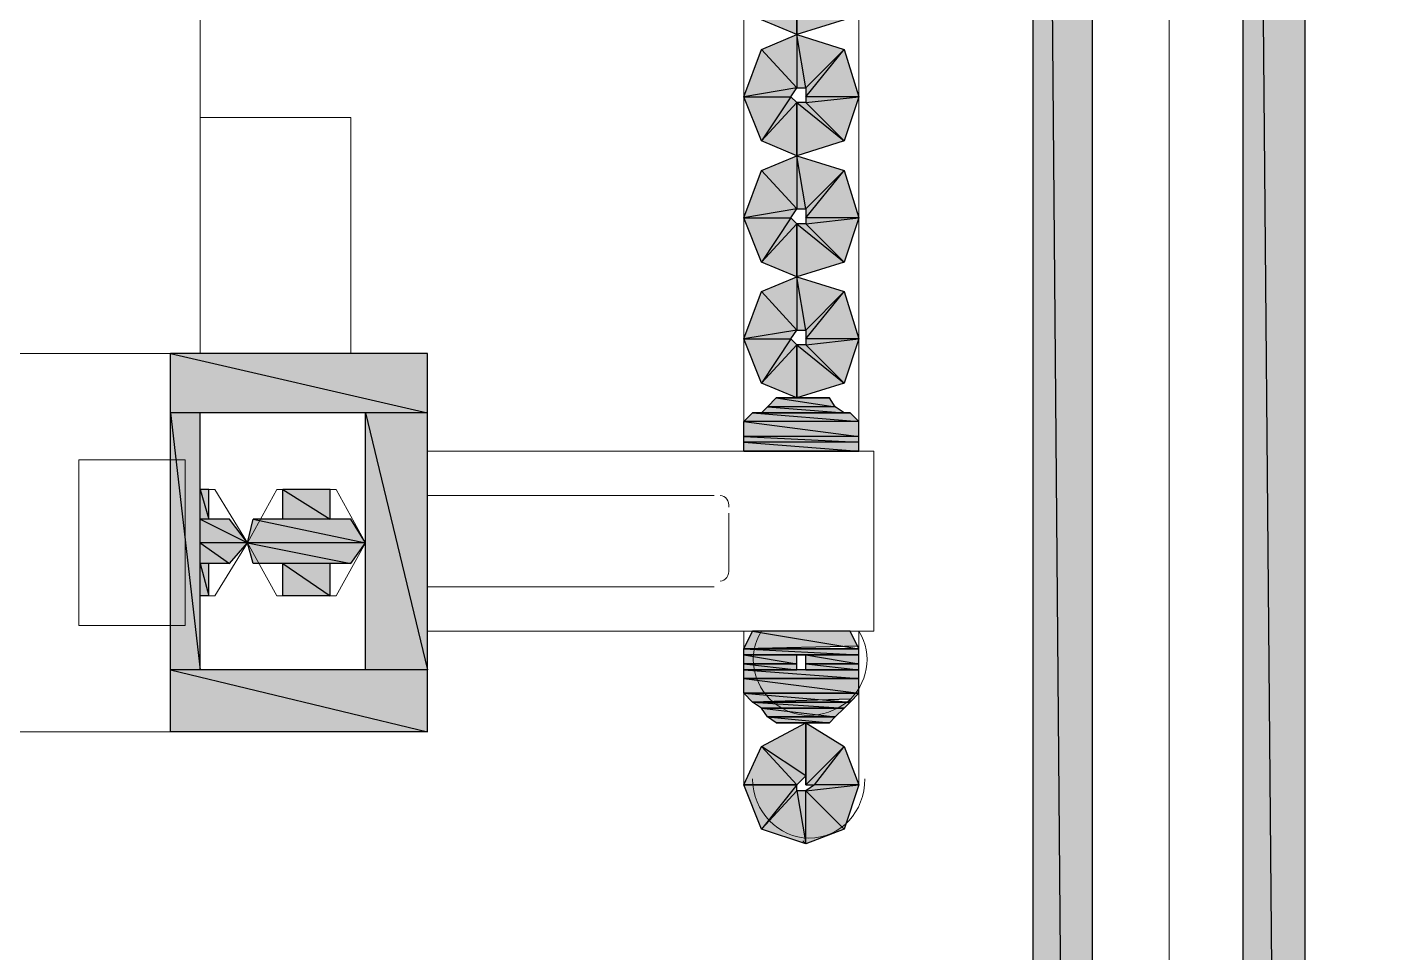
# Model space of a CAD drawing. Header units: millimetres. Extents: x 53 to 176, y -29 to 32.
# Drawn here: x 117.412 to 118.057, y -7.505 to -7.068 of the extents above; entities that cross this region are included whole.
import ezdxf

# ---------------------------------------------------------------- set-up
doc = ezdxf.new("R2010")
doc.units = ezdxf.units.MM
doc.layers.add('15 - Quadro de medição', color=6, linetype='Continuous')

msp = doc.modelspace()

# ---------------------------------------------------------------- hatches: boundary and pattern name
at = {"layer": '15 - Quadro de medição', "true_color": 0x000007}
h = msp.add_hatch(color=7, dxfattribs=at)
h.paths.add_polyline_path([(117.91592, -5.98433), (117.88798, -5.98433), (117.91592, -9.32817)])
h.paths.add_polyline_path([(117.88798, -5.98433), (117.91592, -9.32817), (117.88798, -9.32817)])
h = msp.add_hatch(color=7, dxfattribs=at)
h.paths.add_polyline_path([(118.01649, -5.98433), (117.98715, -5.98433), (118.01649, -9.32817)])
h.paths.add_polyline_path([(117.98715, -5.98433), (118.01649, -9.32817), (117.98715, -9.32817)])
h = msp.add_hatch(color=7, dxfattribs=at)
h.paths.add_polyline_path([(117.75948, -7.02072), (117.77624, -7.03888), (117.7511, -7.04307)])
h.paths.add_polyline_path([(117.77624, -7.03888), (117.7511, -7.04307), (117.77345, -7.04307)])
h.paths.add_polyline_path([(117.7511, -7.04307), (117.77345, -7.04307), (117.75948, -7.06402)])
h.paths.add_polyline_path([(117.77345, -7.04307), (117.75948, -7.06402), (117.77624, -7.04587)])
h.paths.add_polyline_path([(117.75948, -7.06402), (117.77624, -7.04587), (117.77624, -7.07101)])
h = msp.add_hatch(color=7, dxfattribs=at)
h.paths.add_polyline_path([(117.77624, -7.07101), (117.77624, -7.04587), (117.79859, -7.06402)])
h.paths.add_polyline_path([(117.77624, -7.04587), (117.79859, -7.06402), (117.78043, -7.04587)])
h.paths.add_polyline_path([(117.79859, -7.06402), (117.78043, -7.04587), (117.80557, -7.04307)])
h.paths.add_polyline_path([(117.78043, -7.04587), (117.80557, -7.04307), (117.78043, -7.04307)])
h = msp.add_hatch(color=7, dxfattribs=at)
h.paths.add_polyline_path([(117.80557, -7.10034), (117.78043, -7.10034), (117.79859, -7.07799)])
h.paths.add_polyline_path([(117.78043, -7.10034), (117.79859, -7.07799), (117.78043, -7.09615)])
h.paths.add_polyline_path([(117.79859, -7.07799), (117.78043, -7.09615), (117.77624, -7.07101)])
h.paths.add_polyline_path([(117.78043, -7.09615), (117.77624, -7.07101), (117.77624, -7.09615)])
h.paths.add_polyline_path([(117.77624, -7.07101), (117.77624, -7.09615), (117.75948, -7.07799)])
h = msp.add_hatch(color=7, dxfattribs=at)
h.paths.add_polyline_path([(117.75948, -7.07799), (117.77624, -7.09615), (117.7511, -7.10034)])
h.paths.add_polyline_path([(117.77624, -7.09615), (117.7511, -7.10034), (117.77345, -7.10034)])
h.paths.add_polyline_path([(117.7511, -7.10034), (117.77345, -7.10034), (117.75948, -7.12129)])
h.paths.add_polyline_path([(117.77345, -7.10034), (117.75948, -7.12129), (117.77624, -7.10313)])
h.paths.add_polyline_path([(117.75948, -7.12129), (117.77624, -7.10313), (117.77624, -7.12827)])
h = msp.add_hatch(color=7, dxfattribs=at)
h.paths.add_polyline_path([(117.77624, -7.12827), (117.77624, -7.10313), (117.79859, -7.12129)])
h.paths.add_polyline_path([(117.77624, -7.10313), (117.79859, -7.12129), (117.78043, -7.10313)])
h.paths.add_polyline_path([(117.79859, -7.12129), (117.78043, -7.10313), (117.80557, -7.10034)])
h.paths.add_polyline_path([(117.78043, -7.10313), (117.80557, -7.10034), (117.78043, -7.10034)])
h = msp.add_hatch(color=7, dxfattribs=at)
h.paths.add_polyline_path([(117.80557, -7.15761), (117.78043, -7.15761), (117.79859, -7.13526)])
h.paths.add_polyline_path([(117.78043, -7.15761), (117.79859, -7.13526), (117.78043, -7.15342)])
h.paths.add_polyline_path([(117.79859, -7.13526), (117.78043, -7.15342), (117.77624, -7.12827)])
h.paths.add_polyline_path([(117.78043, -7.15342), (117.77624, -7.12827), (117.77624, -7.15342)])
h.paths.add_polyline_path([(117.77624, -7.12827), (117.77624, -7.15342), (117.75948, -7.13526)])
h = msp.add_hatch(color=7, dxfattribs=at)
h.paths.add_polyline_path([(117.75948, -7.13526), (117.77624, -7.15342), (117.7511, -7.15761)])
h.paths.add_polyline_path([(117.77624, -7.15342), (117.7511, -7.15761), (117.77345, -7.15761)])
h.paths.add_polyline_path([(117.7511, -7.15761), (117.77345, -7.15761), (117.75948, -7.17856)])
h.paths.add_polyline_path([(117.77345, -7.15761), (117.75948, -7.17856), (117.77624, -7.1604)])
h.paths.add_polyline_path([(117.75948, -7.17856), (117.77624, -7.1604), (117.77624, -7.18554)])
h = msp.add_hatch(color=7, dxfattribs=at)
h.paths.add_polyline_path([(117.77624, -7.18554), (117.77624, -7.1604), (117.79859, -7.17856)])
h.paths.add_polyline_path([(117.77624, -7.1604), (117.79859, -7.17856), (117.78043, -7.1604)])
h.paths.add_polyline_path([(117.79859, -7.17856), (117.78043, -7.1604), (117.80557, -7.15761)])
h.paths.add_polyline_path([(117.78043, -7.1604), (117.80557, -7.15761), (117.78043, -7.15761)])
h = msp.add_hatch(color=7, dxfattribs=at)
h.paths.add_polyline_path([(117.80557, -7.21487), (117.78043, -7.21487), (117.79859, -7.19253)])
h.paths.add_polyline_path([(117.78043, -7.21487), (117.79859, -7.19253), (117.78043, -7.21068)])
h.paths.add_polyline_path([(117.79859, -7.19253), (117.78043, -7.21068), (117.77624, -7.18554)])
h.paths.add_polyline_path([(117.78043, -7.21068), (117.77624, -7.18554), (117.77624, -7.21068)])
h.paths.add_polyline_path([(117.77624, -7.18554), (117.77624, -7.21068), (117.75948, -7.19253)])
h = msp.add_hatch(color=7, dxfattribs=at)
h.paths.add_polyline_path([(117.75948, -7.19253), (117.77624, -7.21068), (117.7511, -7.21487)])
h.paths.add_polyline_path([(117.77624, -7.21068), (117.7511, -7.21487), (117.77345, -7.21487)])
h.paths.add_polyline_path([(117.7511, -7.21487), (117.77345, -7.21487), (117.75948, -7.23582)])
h.paths.add_polyline_path([(117.77345, -7.21487), (117.75948, -7.23582), (117.77624, -7.21767)])
h.paths.add_polyline_path([(117.75948, -7.23582), (117.77624, -7.21767), (117.77624, -7.24281)])
h = msp.add_hatch(color=7, dxfattribs=at)
h.paths.add_polyline_path([(117.77624, -7.24281), (117.77624, -7.21767), (117.79859, -7.23582)])
h.paths.add_polyline_path([(117.77624, -7.21767), (117.79859, -7.23582), (117.78043, -7.21767)])
h.paths.add_polyline_path([(117.79859, -7.23582), (117.78043, -7.21767), (117.80557, -7.21487)])
h.paths.add_polyline_path([(117.78043, -7.21767), (117.80557, -7.21487), (117.78043, -7.21487)])
h = msp.add_hatch(color=7, dxfattribs=at)
h.paths.add_polyline_path([(117.60165, -7.22186), (117.48013, -7.22186), (117.60165, -7.24979)])
h.paths.add_polyline_path([(117.48013, -7.22186), (117.60165, -7.24979), (117.48013, -7.24979)])
h = msp.add_hatch(color=7, dxfattribs=at)
h.paths.add_polyline_path([(117.79161, -7.24281), (117.76647, -7.24281), (117.7944, -7.247)])
h.paths.add_polyline_path([(117.76647, -7.24281), (117.7944, -7.247), (117.76228, -7.247)])
h = msp.add_hatch(color=7, dxfattribs=at)
h.paths.add_polyline_path([(117.4941, -7.24979), (117.48013, -7.24979), (117.4941, -7.37131)])
h.paths.add_polyline_path([(117.48013, -7.24979), (117.4941, -7.37131), (117.48013, -7.37131)])
h = msp.add_hatch(color=7, dxfattribs=at)
h.paths.add_polyline_path([(117.60165, -7.24979), (117.57232, -7.24979), (117.60165, -7.37131)])
h.paths.add_polyline_path([(117.57232, -7.24979), (117.60165, -7.37131), (117.57232, -7.37131)])
h = msp.add_hatch(color=7, dxfattribs=at)
h.paths.add_polyline_path([(117.80138, -7.24979), (117.75529, -7.24979), (117.80557, -7.25398)])
h.paths.add_polyline_path([(117.75529, -7.24979), (117.80557, -7.25398), (117.7511, -7.25398)])
h = msp.add_hatch(color=7, dxfattribs=at)
h.paths.add_polyline_path([(117.7944, -7.247), (117.76228, -7.247), (117.79859, -7.24979)])
h.paths.add_polyline_path([(117.76228, -7.247), (117.79859, -7.24979), (117.75948, -7.24979)])
h = msp.add_hatch(color=7, dxfattribs=at)
h.paths.add_polyline_path([(117.80557, -7.25398), (117.7511, -7.25398), (117.80557, -7.26097)])
h.paths.add_polyline_path([(117.7511, -7.25398), (117.80557, -7.26097), (117.7511, -7.26097)])
h = msp.add_hatch(color=7, dxfattribs=at)
h.paths.add_polyline_path([(117.80557, -7.26097), (117.7511, -7.26097), (117.80557, -7.26376)])
h.paths.add_polyline_path([(117.7511, -7.26097), (117.80557, -7.26376), (117.7511, -7.26376)])
h = msp.add_hatch(color=7, dxfattribs=at)
h.paths.add_polyline_path([(117.80557, -7.26376), (117.7511, -7.26376), (117.80557, -7.26795)])
h.paths.add_polyline_path([(117.7511, -7.26376), (117.80557, -7.26795), (117.7511, -7.26795)])
h.paths.add_polyline_path([(117.80557, -7.26795), (117.7511, -7.26795)])
h.paths.add_polyline_path([(117.7511, -7.26795), (117.80557, -7.26795)])
h = msp.add_hatch(color=7, dxfattribs=at)
h.paths.add_polyline_path([(117.49829, -7.28611), (117.4941, -7.28611), (117.49829, -7.30008)])
h.paths.add_polyline_path([(117.4941, -7.28611), (117.49829, -7.30008), (117.4941, -7.30008)])
h = msp.add_hatch(color=7, dxfattribs=at)
h.paths.add_polyline_path([(117.55555, -7.28611), (117.53321, -7.28611), (117.55555, -7.30008)])
h.paths.add_polyline_path([(117.53321, -7.28611), (117.55555, -7.30008), (117.53321, -7.30008)])
h = msp.add_hatch(color=7, dxfattribs=at)
h.paths.add_polyline_path([(117.50807, -7.30008), (117.4941, -7.30008), (117.51645, -7.31125)])
h.paths.add_polyline_path([(117.4941, -7.30008), (117.51645, -7.31125), (117.4941, -7.31125)])
h = msp.add_hatch(color=7, dxfattribs=at)
h.paths.add_polyline_path([(117.56533, -7.30008), (117.51924, -7.30008), (117.57232, -7.31125)])
h.paths.add_polyline_path([(117.51924, -7.30008), (117.57232, -7.31125), (117.51645, -7.31125)])
h = msp.add_hatch(color=7, dxfattribs=at)
h.paths.add_polyline_path([(117.51645, -7.31125), (117.4941, -7.31125), (117.50807, -7.32103)])
h.paths.add_polyline_path([(117.4941, -7.31125), (117.50807, -7.32103), (117.4941, -7.32103)])
h = msp.add_hatch(color=7, dxfattribs=at)
h.paths.add_polyline_path([(117.57232, -7.31125), (117.51645, -7.31125), (117.56533, -7.32103)])
h.paths.add_polyline_path([(117.51645, -7.31125), (117.56533, -7.32103), (117.51924, -7.32103)])
h = msp.add_hatch(color=7, dxfattribs=at)
h.paths.add_polyline_path([(117.49829, -7.32103), (117.4941, -7.32103), (117.49829, -7.33639)])
h.paths.add_polyline_path([(117.4941, -7.32103), (117.49829, -7.33639), (117.4941, -7.33639)])
h = msp.add_hatch(color=7, dxfattribs=at)
h.paths.add_polyline_path([(117.55555, -7.32103), (117.53321, -7.32103), (117.55555, -7.33639)])
h.paths.add_polyline_path([(117.53321, -7.32103), (117.55555, -7.33639), (117.53321, -7.33639)])
h = msp.add_hatch(color=7, dxfattribs=at)
h.paths.add_polyline_path([(117.80138, -7.35315), (117.75529, -7.35315), (117.80557, -7.36153)])
h.paths.add_polyline_path([(117.75529, -7.35315), (117.80557, -7.36153), (117.7511, -7.36153)])
h.paths.add_polyline_path([(117.80557, -7.36153), (117.7511, -7.36153)])
h.paths.add_polyline_path([(117.7511, -7.36153), (117.80557, -7.36153), (117.80557, -7.36014)])
h = msp.add_hatch(color=7, dxfattribs=at)
h.paths.add_polyline_path([(117.80557, -7.36153), (117.7511, -7.36153), (117.80557, -7.36433)])
h.paths.add_polyline_path([(117.7511, -7.36153), (117.80557, -7.36433), (117.7511, -7.36433)])
h.paths.add_polyline_path([(117.80557, -7.36433), (117.7511, -7.36433)])
h.paths.add_polyline_path([(117.7511, -7.36433), (117.80557, -7.36433)])
h.paths.add_polyline_path([(117.80557, -7.36433), (117.7511, -7.36433)])
h.paths.add_polyline_path([(117.80557, -7.36433), (117.7511, -7.36433)])
h = msp.add_hatch(color=7, dxfattribs=at)
h.paths.add_polyline_path([(117.77624, -7.36433), (117.7511, -7.36433), (117.77624, -7.36852)])
h.paths.add_polyline_path([(117.7511, -7.36433), (117.77624, -7.36852), (117.7511, -7.36852)])
h = msp.add_hatch(color=7, dxfattribs=at)
h.paths.add_polyline_path([(117.80557, -7.36433), (117.78043, -7.36433), (117.80557, -7.36852)])
h.paths.add_polyline_path([(117.78043, -7.36433), (117.80557, -7.36852), (117.78043, -7.36852)])
h = msp.add_hatch(color=7, dxfattribs=at)
h.paths.add_polyline_path([(117.60165, -7.37131), (117.48013, -7.37131), (117.60165, -7.40064)])
h.paths.add_polyline_path([(117.48013, -7.37131), (117.60165, -7.40064), (117.48013, -7.40064)])
h = msp.add_hatch(color=7, dxfattribs=at)
h.paths.add_polyline_path([(117.77624, -7.36852), (117.7511, -7.36852), (117.77624, -7.37131)])
h.paths.add_polyline_path([(117.7511, -7.36852), (117.77624, -7.37131), (117.7511, -7.37131)])
h.paths.add_polyline_path([(117.77624, -7.37131), (117.7511, -7.37131)])
h.paths.add_polyline_path([(117.7511, -7.37131), (117.77624, -7.37131)])
h = msp.add_hatch(color=7, dxfattribs=at)
h.paths.add_polyline_path([(117.80557, -7.37131), (117.7511, -7.37131), (117.80557, -7.3755)])
h.paths.add_polyline_path([(117.7511, -7.37131), (117.80557, -7.3755), (117.7511, -7.3755)])
h.paths.add_polyline_path([(117.80557, -7.3755), (117.7511, -7.3755)])
h.paths.add_polyline_path([(117.7511, -7.3755), (117.80557, -7.3755)])
h = msp.add_hatch(color=7, dxfattribs=at)
h.paths.add_polyline_path([(117.80557, -7.36852), (117.78043, -7.36852), (117.80557, -7.37131)])
h.paths.add_polyline_path([(117.78043, -7.36852), (117.80557, -7.37131), (117.78043, -7.37131)])
h.paths.add_polyline_path([(117.80557, -7.37131), (117.78043, -7.37131)])
h.paths.add_polyline_path([(117.78043, -7.37131), (117.80557, -7.37131)])
h = msp.add_hatch(color=7, dxfattribs=at)
h.paths.add_polyline_path([(117.80557, -7.3755), (117.7511, -7.3755), (117.80557, -7.38248)])
h.paths.add_polyline_path([(117.7511, -7.3755), (117.80557, -7.38248), (117.7511, -7.38248)])
h.paths.add_polyline_path([(117.80557, -7.38248), (117.7511, -7.38248)])
h.paths.add_polyline_path([(117.7511, -7.38248), (117.80557, -7.38248)])
h = msp.add_hatch(color=7, dxfattribs=at)
h.paths.add_polyline_path([(117.80557, -7.38248), (117.7511, -7.38248), (117.80138, -7.38667)])
h.paths.add_polyline_path([(117.7511, -7.38248), (117.80138, -7.38667), (117.75529, -7.38667)])
h.paths.add_polyline_path([(117.80138, -7.38667), (117.75529, -7.38667)])
h.paths.add_polyline_path([(117.75529, -7.38667), (117.80138, -7.38667), (117.80138, -7.38528)])
h = msp.add_hatch(color=7, dxfattribs=at)
h.paths.add_polyline_path([(117.80138, -7.38667), (117.75529, -7.38667), (117.79859, -7.38947)])
h.paths.add_polyline_path([(117.75529, -7.38667), (117.79859, -7.38947), (117.75948, -7.38947)])
h.paths.add_polyline_path([(117.79859, -7.38947), (117.75948, -7.38947)])
h.paths.add_polyline_path([(117.75948, -7.38947), (117.79859, -7.38947)])
h = msp.add_hatch(color=7, dxfattribs=at)
h.paths.add_polyline_path([(117.79859, -7.38947), (117.75948, -7.38947), (117.7944, -7.39366)])
h.paths.add_polyline_path([(117.75948, -7.38947), (117.7944, -7.39366), (117.76228, -7.39366)])
h.paths.add_polyline_path([(117.7944, -7.39366), (117.76228, -7.39366)])
h.paths.add_polyline_path([(117.76228, -7.39366), (117.7944, -7.39366)])
h = msp.add_hatch(color=7, dxfattribs=at)
h.paths.add_polyline_path([(117.80557, -7.42578), (117.78462, -7.42578), (117.79859, -7.40763)])
h.paths.add_polyline_path([(117.78462, -7.42578), (117.79859, -7.40763), (117.78043, -7.42578)])
h.paths.add_polyline_path([(117.79859, -7.40763), (117.78043, -7.42578), (117.78043, -7.39645)])
h.paths.add_polyline_path([(117.78043, -7.42578), (117.78043, -7.39645), (117.78043, -7.42159)])
h.paths.add_polyline_path([(117.78043, -7.39645), (117.78043, -7.42159), (117.75948, -7.40763)])
h.paths.add_polyline_path([(117.78043, -7.42159), (117.75948, -7.40763), (117.77624, -7.42578)])
h.paths.add_polyline_path([(117.75948, -7.40763), (117.77624, -7.42578), (117.7511, -7.42578)])
h = msp.add_hatch(color=7, dxfattribs=at)
h.paths.add_polyline_path([(117.7944, -7.39366), (117.76228, -7.39366), (117.79161, -7.39645)])
h.paths.add_polyline_path([(117.76228, -7.39366), (117.79161, -7.39645), (117.76647, -7.39645)])
h = msp.add_hatch(color=7, dxfattribs=at)
h.paths.add_polyline_path([(117.77345, -7.39645), (117.78462, -7.39645), (117.78323, -7.39645)])
h.paths.add_polyline_path([(117.78462, -7.39645), (117.78323, -7.39645), (117.77345, -7.39645)])
h = msp.add_hatch(color=7, dxfattribs=at)
h.paths.add_polyline_path([(117.7511, -7.42578), (117.77624, -7.42578), (117.75948, -7.44674)])
h.paths.add_polyline_path([(117.77624, -7.42578), (117.75948, -7.44674), (117.77624, -7.42858)])
h.paths.add_polyline_path([(117.75948, -7.44674), (117.77624, -7.42858), (117.78043, -7.45372)])
h.paths.add_polyline_path([(117.77624, -7.42858), (117.78043, -7.45372), (117.78043, -7.42858)])
h.paths.add_polyline_path([(117.78043, -7.45372), (117.78043, -7.42858), (117.79859, -7.44674)])
h = msp.add_hatch(color=7, dxfattribs=at)
h.paths.add_polyline_path([(117.79859, -7.44674), (117.78043, -7.42858), (117.80557, -7.42578)])
h.paths.add_polyline_path([(117.78043, -7.42858), (117.80557, -7.42578), (117.78462, -7.42578)])

# ---------------------------------------------------------------- linework, layer by layer
at = {"layer": '15 - Quadro de medição', "color": 7, "linetype": 'Continuous', "lineweight": 20, "true_color": 0x000007}
for points in [[(116.10013, -5.61978), (117.95223, -5.61978), (117.95223, -9.32817), (116.10013, -9.32817)], [(117.95223, -5.61978), (119.80713, -5.61978), (119.80713, -9.32817), (117.95223, -9.32817)], [(117.02618, -7.22186), (117.60165, -7.22186), (117.60165, -7.40064), (116.4605, -7.40064), (116.4605, -7.22186)], [(117.43683, -7.35036), (117.48711, -7.35036), (117.48711, -7.27214), (117.43683, -7.27214)], [(117.55835, -7.28611), (117.57232, -7.31125), (117.55835, -7.33639), (117.53041, -7.33639), (117.51645, -7.31125), (117.53041, -7.28611)]]:
    msp.add_lwpolyline(points, close=True, dxfattribs=at)
for points in [[(116.17137, -5.76224), (117.88798, -5.76224), (117.88798, -9.32817), (116.16438, -9.32817), (116.16299, -9.32677), (116.10013, -9.32817)], [(118.01649, -9.32817), (118.01649, -5.76923), (118.01649, -5.76923)], [(117.95223, -5.84884), (117.95223, -9.32817), (116.10013, -9.32817), (116.10013, -5.84884)], [(119.80713, -5.84884), (119.80713, -9.32817), (117.95223, -9.32817), (117.95223, -5.84884)], [(117.88798, -9.32817), (117.91592, -9.32817), (117.91592, -5.98433)], [(117.98715, -5.98433), (117.98715, -9.32817), (118.01649, -9.32817), (117.97319, -9.32817)], [(117.7511, -6.36006), (117.7511, -7.26795), (117.7511, -7.26795)], [(117.80557, -7.26795), (117.80557, -6.36006), (117.80557, -6.36006)], [(117.4941, -7.22186), (117.4941, -6.87825), (117.4941, -6.87825)], [(117.56533, -7.22186), (117.56533, -7.11012), (117.4941, -7.11012)], [(117.48013, -7.22186), (117.48013, -7.40064), (117.48013, -7.40064)], [(117.4941, -7.24979), (117.57232, -7.24979), (117.57232, -7.37131), (117.4941, -7.37131)], [(117.4941, -7.24979), (117.4941, -7.37131), (117.4941, -7.37131)], [(117.60165, -7.26795), (117.81256, -7.26795), (117.81256, -7.35315), (117.60165, -7.35315)], [(117.4941, -7.28611), (117.50108, -7.28611), (117.51645, -7.31125), (117.50108, -7.33639), (117.4941, -7.33639)], [(117.50108, -7.28611), (117.49829, -7.28611), (117.49829, -7.30008)], [(117.53321, -7.28611), (117.53321, -7.30008), (117.53321, -7.30008)], [(117.55555, -7.28611), (117.55555, -7.30008), (117.55555, -7.30008)], [(117.73713, -7.2889), (117.60165, -7.2889), (117.60165, -7.2889)], [(117.50807, -7.30008), (117.49829, -7.30008), (117.49829, -7.30008)], [(117.53321, -7.30008), (117.51924, -7.30008), (117.51924, -7.30008)], [(117.56533, -7.30008), (117.55555, -7.30008), (117.55555, -7.30008)], [(117.74412, -7.32522), (117.74412, -7.29728), (117.74412, -7.29728)], [(117.50807, -7.32103), (117.49829, -7.32103), (117.49829, -7.32103)], [(117.49829, -7.32103), (117.49829, -7.33639), (117.49829, -7.33639)], [(117.53321, -7.32103), (117.51924, -7.32103), (117.51924, -7.32103)], [(117.53321, -7.32103), (117.53321, -7.33639), (117.53321, -7.33639)], [(117.55555, -7.32103), (117.55555, -7.33639), (117.55555, -7.33639)], [(117.56533, -7.32103), (117.55555, -7.32103), (117.55555, -7.32103)], [(117.60165, -7.3322), (117.73713, -7.3322), (117.73713, -7.3322)], [(117.7511, -7.35315), (117.7511, -7.42578), (117.7511, -7.42578)], [(117.80557, -7.42578), (117.80557, -7.35315), (117.80557, -7.35315)], [(117.78043, -7.45372), (117.77904, -7.45232), (117.77904, -7.45232)]]:
    msp.add_lwpolyline(points, dxfattribs=at)
at = {"layer": '15 - Quadro de medição', "color": 7, "linetype": 'Continuous', "lineweight": -2, "true_color": 0x000007}
for points in [[(117.91592, -5.98433), (117.88798, -5.98433), (117.91592, -9.32817)], [(117.88798, -5.98433), (117.91592, -9.32817), (117.88798, -9.32817)], [(118.01649, -5.98433), (117.98715, -5.98433), (118.01649, -9.32817)], [(117.98715, -5.98433), (118.01649, -9.32817), (117.98715, -9.32817)], [(117.75948, -7.06402), (117.77624, -7.04587), (117.77624, -7.07101)], [(117.77624, -7.07101), (117.77624, -7.04587), (117.79859, -7.06402)], [(117.77624, -7.07101), (117.77624, -7.09615), (117.75948, -7.07799)], [(117.79859, -7.07799), (117.78043, -7.09615), (117.77624, -7.07101)], [(117.78043, -7.09615), (117.77624, -7.07101), (117.77624, -7.09615)], [(117.75948, -7.07799), (117.77624, -7.09615), (117.7511, -7.10034)], [(117.80557, -7.10034), (117.78043, -7.10034), (117.79859, -7.07799)], [(117.78043, -7.10034), (117.79859, -7.07799), (117.78043, -7.09615)], [(117.77624, -7.09615), (117.7511, -7.10034), (117.77345, -7.10034)], [(117.7511, -7.10034), (117.77345, -7.10034), (117.75948, -7.12129)], [(117.77345, -7.10034), (117.75948, -7.12129), (117.77624, -7.10313)], [(117.75948, -7.12129), (117.77624, -7.10313), (117.77624, -7.12827)], [(117.77624, -7.12827), (117.77624, -7.10313), (117.79859, -7.12129)], [(117.77624, -7.10313), (117.79859, -7.12129), (117.78043, -7.10313)], [(117.79859, -7.12129), (117.78043, -7.10313), (117.80557, -7.10034)], [(117.78043, -7.10313), (117.80557, -7.10034), (117.78043, -7.10034)], [(117.77624, -7.12827), (117.77624, -7.15342), (117.75948, -7.13526)], [(117.79859, -7.13526), (117.78043, -7.15342), (117.77624, -7.12827)], [(117.78043, -7.15342), (117.77624, -7.12827), (117.77624, -7.15342)], [(117.75948, -7.13526), (117.77624, -7.15342), (117.7511, -7.15761)], [(117.80557, -7.15761), (117.78043, -7.15761), (117.79859, -7.13526)], [(117.78043, -7.15761), (117.79859, -7.13526), (117.78043, -7.15342)], [(117.77624, -7.15342), (117.7511, -7.15761), (117.77345, -7.15761)], [(117.7511, -7.15761), (117.77345, -7.15761), (117.75948, -7.17856)], [(117.77345, -7.15761), (117.75948, -7.17856), (117.77624, -7.1604)], [(117.75948, -7.17856), (117.77624, -7.1604), (117.77624, -7.18554)], [(117.77624, -7.18554), (117.77624, -7.1604), (117.79859, -7.17856)], [(117.77624, -7.1604), (117.79859, -7.17856), (117.78043, -7.1604)], [(117.79859, -7.17856), (117.78043, -7.1604), (117.80557, -7.15761)], [(117.78043, -7.1604), (117.80557, -7.15761), (117.78043, -7.15761)], [(117.77624, -7.18554), (117.77624, -7.21068), (117.75948, -7.19253)], [(117.79859, -7.19253), (117.78043, -7.21068), (117.77624, -7.18554)], [(117.78043, -7.21068), (117.77624, -7.18554), (117.77624, -7.21068)], [(117.75948, -7.19253), (117.77624, -7.21068), (117.7511, -7.21487)], [(117.80557, -7.21487), (117.78043, -7.21487), (117.79859, -7.19253)], [(117.78043, -7.21487), (117.79859, -7.19253), (117.78043, -7.21068)], [(117.77624, -7.21068), (117.7511, -7.21487), (117.77345, -7.21487)], [(117.7511, -7.21487), (117.77345, -7.21487), (117.75948, -7.23582)], [(117.77345, -7.21487), (117.75948, -7.23582), (117.77624, -7.21767)], [(117.75948, -7.23582), (117.77624, -7.21767), (117.77624, -7.24281)], [(117.77624, -7.24281), (117.77624, -7.21767), (117.79859, -7.23582)], [(117.77624, -7.21767), (117.79859, -7.23582), (117.78043, -7.21767)], [(117.79859, -7.23582), (117.78043, -7.21767), (117.80557, -7.21487)], [(117.78043, -7.21767), (117.80557, -7.21487), (117.78043, -7.21487)], [(117.60165, -7.22186), (117.48013, -7.22186), (117.60165, -7.24979)], [(117.48013, -7.22186), (117.60165, -7.24979), (117.48013, -7.24979)], [(117.76647, -7.24281), (117.7944, -7.247), (117.76228, -7.247)], [(117.76926, -7.24281), (117.79161, -7.24281), (117.76647, -7.24281)], [(117.79161, -7.24281), (117.76647, -7.24281), (117.7944, -7.247)], [(117.77624, -7.24281), (117.78742, -7.24281), (117.76926, -7.24281)], [(117.78742, -7.24281), (117.76926, -7.24281), (117.79161, -7.24281)], [(117.78462, -7.24281), (117.77624, -7.24281), (117.78742, -7.24281)], [(117.4941, -7.24979), (117.48013, -7.24979), (117.4941, -7.37131)], [(117.48013, -7.24979), (117.4941, -7.37131), (117.48013, -7.37131)], [(117.60165, -7.24979), (117.57232, -7.24979), (117.60165, -7.37131)], [(117.57232, -7.24979), (117.60165, -7.37131), (117.57232, -7.37131)], [(117.75529, -7.24979), (117.80557, -7.25398), (117.7511, -7.25398)], [(117.75948, -7.24979), (117.80138, -7.24979), (117.75529, -7.24979)], [(117.80138, -7.24979), (117.75529, -7.24979), (117.80557, -7.25398)], [(117.76228, -7.247), (117.79859, -7.24979), (117.75948, -7.24979)], [(117.79859, -7.24979), (117.75948, -7.24979), (117.80138, -7.24979)], [(117.7944, -7.247), (117.76228, -7.247), (117.79859, -7.24979)], [(117.80557, -7.25398), (117.7511, -7.25398), (117.80557, -7.26097)], [(117.7511, -7.25398), (117.80557, -7.26097), (117.7511, -7.26097)], [(117.80557, -7.26097), (117.7511, -7.26097), (117.80557, -7.26376)], [(117.7511, -7.26097), (117.80557, -7.26376), (117.7511, -7.26376)], [(117.80557, -7.26376), (117.7511, -7.26376), (117.80557, -7.26795)], [(117.7511, -7.26376), (117.80557, -7.26795), (117.7511, -7.26795)], [(117.80557, -7.26795), (117.7511, -7.26795)], [(117.7511, -7.26795), (117.80557, -7.26795), (117.80557, -7.26795)], [(117.49829, -7.28611), (117.4941, -7.28611), (117.49829, -7.30008)], [(117.4941, -7.28611), (117.49829, -7.30008), (117.4941, -7.30008)], [(117.55555, -7.28611), (117.53321, -7.28611), (117.55555, -7.30008)], [(117.53321, -7.28611), (117.55555, -7.30008), (117.53321, -7.30008)], [(117.50807, -7.30008), (117.4941, -7.30008), (117.51645, -7.31125)], [(117.4941, -7.30008), (117.51645, -7.31125), (117.4941, -7.31125)], [(117.51924, -7.30008), (117.57232, -7.31125), (117.51645, -7.31125)], [(117.56533, -7.30008), (117.51924, -7.30008), (117.57232, -7.31125)], [(117.51645, -7.31125), (117.4941, -7.31125), (117.50807, -7.32103)], [(117.4941, -7.31125), (117.50807, -7.32103), (117.4941, -7.32103)], [(117.57232, -7.31125), (117.51645, -7.31125), (117.56533, -7.32103)], [(117.51645, -7.31125), (117.56533, -7.32103), (117.51924, -7.32103)], [(117.49829, -7.32103), (117.4941, -7.32103), (117.49829, -7.33639)], [(117.4941, -7.32103), (117.49829, -7.33639), (117.4941, -7.33639)], [(117.55555, -7.32103), (117.53321, -7.32103), (117.55555, -7.33639)], [(117.53321, -7.32103), (117.55555, -7.33639), (117.53321, -7.33639)], [(117.75529, -7.35315), (117.80557, -7.36153), (117.7511, -7.36153)], [(117.80138, -7.35315), (117.75529, -7.35315), (117.80557, -7.36153)], [(117.7511, -7.36153), (117.80557, -7.36153), (117.80557, -7.36014)], [(117.80557, -7.36153), (117.7511, -7.36153)], [(117.80557, -7.36153), (117.7511, -7.36153), (117.80557, -7.36433)], [(117.7511, -7.36153), (117.80557, -7.36433), (117.7511, -7.36433)], [(117.80557, -7.36433), (117.7511, -7.36433)], [(117.7511, -7.36433), (117.80557, -7.36433), (117.80557, -7.36433)], [(117.80557, -7.36433), (117.80557, -7.36433), (117.7511, -7.36433)], [(117.80557, -7.36433), (117.7511, -7.36433)], [(117.7511, -7.36433), (117.77624, -7.36433), (117.77624, -7.36433)], [(117.77624, -7.36433), (117.77624, -7.36433), (117.7511, -7.36433)], [(117.7511, -7.36433), (117.77624, -7.36433), (117.77624, -7.36433)], [(117.77624, -7.36433), (117.77624, -7.36433), (117.7511, -7.36433)], [(117.77624, -7.36433), (117.7511, -7.36433), (117.77624, -7.36852)], [(117.7511, -7.36433), (117.77624, -7.36852), (117.7511, -7.36852)], [(117.78043, -7.36433), (117.80557, -7.36433), (117.80557, -7.36433)], [(117.80557, -7.36433), (117.80557, -7.36433), (117.78043, -7.36433)], [(117.78043, -7.36433), (117.80557, -7.36433), (117.80557, -7.36433)], [(117.80557, -7.36433), (117.80557, -7.36433), (117.78043, -7.36433)], [(117.80557, -7.36433), (117.78043, -7.36433), (117.80557, -7.36852)], [(117.78043, -7.36433), (117.80557, -7.36852), (117.78043, -7.36852)], [(117.60165, -7.37131), (117.48013, -7.37131), (117.60165, -7.40064)], [(117.48013, -7.37131), (117.60165, -7.40064), (117.48013, -7.40064)], [(117.7511, -7.36852), (117.77624, -7.36852), (117.77624, -7.36852)], [(117.77624, -7.36852), (117.77624, -7.36852), (117.7511, -7.36852)], [(117.7511, -7.36852), (117.77624, -7.36852), (117.77624, -7.36852)], [(117.77624, -7.36852), (117.77624, -7.36852), (117.7511, -7.36852)], [(117.7511, -7.36852), (117.77624, -7.36852), (117.77624, -7.36852)], [(117.77624, -7.36852), (117.77624, -7.36852), (117.7511, -7.36852)], [(117.7511, -7.36852), (117.77624, -7.36852), (117.77624, -7.36852)], [(117.77624, -7.36852), (117.77624, -7.36852), (117.7511, -7.36852)], [(117.7511, -7.36852), (117.77624, -7.36852), (117.77624, -7.36852)], [(117.77624, -7.36852), (117.77624, -7.36852), (117.7511, -7.36852)], [(117.7511, -7.36852), (117.77624, -7.36852), (117.77624, -7.36852)], [(117.77624, -7.36852), (117.77624, -7.36852), (117.7511, -7.36852)], [(117.77624, -7.36852), (117.7511, -7.36852), (117.77624, -7.37131)], [(117.7511, -7.36852), (117.77624, -7.37131), (117.7511, -7.37131)], [(117.77624, -7.37131), (117.7511, -7.37131)], [(117.7511, -7.37131), (117.77624, -7.37131), (117.77624, -7.37131)], [(117.7511, -7.37131), (117.77624, -7.37131), (117.77624, -7.37131)], [(117.77624, -7.37131), (117.77624, -7.37131), (117.7511, -7.37131)], [(117.7511, -7.37131), (117.77624, -7.37131), (117.77624, -7.37131)], [(117.77624, -7.37131), (117.77624, -7.37131), (117.7511, -7.37131)], [(117.7511, -7.37131), (117.77624, -7.37131), (117.77624, -7.37131)], [(117.77624, -7.37131), (117.77624, -7.37131), (117.7511, -7.37131)], [(117.7511, -7.37131), (117.77624, -7.37131), (117.77624, -7.37131)], [(117.77624, -7.37131), (117.77624, -7.37131), (117.7511, -7.37131)], [(117.7511, -7.37131), (117.77624, -7.37131), (117.77624, -7.37131)], [(117.77624, -7.37131), (117.77624, -7.37131), (117.7511, -7.37131)], [(117.7511, -7.37131), (117.77624, -7.37131), (117.77624, -7.37131)], [(117.77624, -7.37131), (117.77624, -7.37131), (117.7511, -7.37131)], [(117.80557, -7.37131), (117.7511, -7.37131), (117.80557, -7.3755)], [(117.7511, -7.37131), (117.80557, -7.3755), (117.7511, -7.3755)], [(117.78043, -7.36852), (117.80557, -7.36852), (117.80557, -7.36852)], [(117.80557, -7.36852), (117.80557, -7.36852), (117.78043, -7.36852)], [(117.78043, -7.36852), (117.80557, -7.36852), (117.80557, -7.36852)], [(117.80557, -7.36852), (117.80557, -7.36852), (117.78043, -7.36852)], [(117.78043, -7.36852), (117.80557, -7.36852), (117.80557, -7.36852)], [(117.80557, -7.36852), (117.80557, -7.36852), (117.78043, -7.36852)], [(117.78043, -7.36852), (117.80557, -7.36852), (117.80557, -7.36852)], [(117.80557, -7.36852), (117.80557, -7.36852), (117.78043, -7.36852)], [(117.80557, -7.36852), (117.78043, -7.36852)], [(117.78043, -7.36852), (117.80557, -7.36852), (117.80557, -7.36852)], [(117.80557, -7.36852), (117.78043, -7.36852)], [(117.78043, -7.36852), (117.80557, -7.36852), (117.78462, -7.36852)], [(117.78462, -7.36852), (117.80557, -7.36852), (117.78043, -7.36852)], [(117.80557, -7.36852), (117.78043, -7.36852), (117.80557, -7.37131)], [(117.78043, -7.36852), (117.80557, -7.37131), (117.78043, -7.37131)], [(117.80557, -7.37131), (117.78043, -7.37131)], [(117.78043, -7.37131), (117.80557, -7.37131), (117.80557, -7.37131)], [(117.78043, -7.37131), (117.80557, -7.37131), (117.80557, -7.37131)], [(117.80557, -7.37131), (117.80557, -7.37131), (117.78043, -7.37131)], [(117.78043, -7.37131), (117.80557, -7.37131), (117.80557, -7.37131)], [(117.80557, -7.37131), (117.80557, -7.37131), (117.78043, -7.37131)], [(117.78043, -7.37131), (117.80557, -7.37131), (117.80557, -7.37131)], [(117.80557, -7.37131), (117.80557, -7.37131), (117.78043, -7.37131)], [(117.78043, -7.37131), (117.80557, -7.37131), (117.80557, -7.37131)], [(117.80557, -7.37131), (117.80557, -7.37131), (117.78043, -7.37131)], [(117.78043, -7.37131), (117.80557, -7.37131), (117.80557, -7.37131)], [(117.80557, -7.37131), (117.80557, -7.37131), (117.78043, -7.37131)], [(117.78043, -7.37131), (117.80557, -7.37131), (117.80557, -7.37131)], [(117.80557, -7.37131), (117.80557, -7.37131), (117.78043, -7.37131)], [(117.80557, -7.36852), (117.78462, -7.36852)], [(117.80557, -7.3755), (117.7511, -7.3755)], [(117.7511, -7.3755), (117.80557, -7.3755), (117.80557, -7.3755)], [(117.80557, -7.3755), (117.7511, -7.3755), (117.80557, -7.38248)], [(117.7511, -7.3755), (117.80557, -7.38248), (117.7511, -7.38248)], [(117.80557, -7.38248), (117.7511, -7.38248)], [(117.7511, -7.38248), (117.80557, -7.38248), (117.80557, -7.38248)], [(117.80557, -7.38248), (117.7511, -7.38248), (117.80138, -7.38667)], [(117.7511, -7.38248), (117.80138, -7.38667), (117.75529, -7.38667)], [(117.75529, -7.38667), (117.80138, -7.38667), (117.80138, -7.38528)], [(117.80138, -7.38667), (117.75529, -7.38667)], [(117.80138, -7.38667), (117.75529, -7.38667), (117.79859, -7.38947)], [(117.75529, -7.38667), (117.79859, -7.38947), (117.75948, -7.38947)], [(117.79859, -7.38947), (117.75948, -7.38947)], [(117.75948, -7.38947), (117.79859, -7.38947), (117.79859, -7.38947)], [(117.79859, -7.38947), (117.75948, -7.38947), (117.7944, -7.39366)], [(117.75948, -7.38947), (117.7944, -7.39366), (117.76228, -7.39366)], [(117.78043, -7.39645), (117.78043, -7.42159), (117.75948, -7.40763)], [(117.7944, -7.39366), (117.76228, -7.39366)], [(117.76228, -7.39366), (117.7944, -7.39366), (117.7944, -7.39366)], [(117.7944, -7.39366), (117.76228, -7.39366), (117.79161, -7.39645)], [(117.76228, -7.39366), (117.79161, -7.39645), (117.76647, -7.39645)], [(117.79161, -7.39645), (117.76647, -7.39645), (117.78742, -7.39645)], [(117.76647, -7.39645), (117.78742, -7.39645), (117.76926, -7.39645)], [(117.78742, -7.39645), (117.76926, -7.39645), (117.78462, -7.39645)], [(117.76926, -7.39645), (117.78462, -7.39645), (117.77345, -7.39645)], [(117.78462, -7.39645), (117.77345, -7.39645), (117.78043, -7.39645)], [(117.77345, -7.39645), (117.78462, -7.39645), (117.78323, -7.39645)], [(117.78462, -7.39645), (117.78323, -7.39645), (117.77345, -7.39645)], [(117.79859, -7.40763), (117.78043, -7.42578), (117.78043, -7.39645)], [(117.78043, -7.42578), (117.78043, -7.39645), (117.78043, -7.42159)], [(117.75948, -7.40763), (117.77624, -7.42578), (117.7511, -7.42578)], [(117.78043, -7.42159), (117.75948, -7.40763), (117.77624, -7.42578)], [(117.78462, -7.42578), (117.79859, -7.40763), (117.78043, -7.42578)], [(117.80557, -7.42578), (117.78462, -7.42578), (117.79859, -7.40763)], [(117.7511, -7.42578), (117.77624, -7.42578), (117.75948, -7.44674)], [(117.77624, -7.42578), (117.75948, -7.44674), (117.77624, -7.42858)], [(117.79859, -7.44674), (117.78043, -7.42858), (117.80557, -7.42578)], [(117.78043, -7.42858), (117.80557, -7.42578), (117.78462, -7.42578)], [(117.75948, -7.44674), (117.77624, -7.42858), (117.78043, -7.45372)], [(117.77624, -7.42858), (117.78043, -7.45372), (117.78043, -7.42858)], [(117.78043, -7.45372), (117.78043, -7.42858), (117.79859, -7.44674)]]:
    msp.add_lwpolyline(points, close=True, dxfattribs=at)
at = {"layer": '15 - Quadro de medição', "color": 7, "linetype": 'Continuous', "lineweight": 20, "true_color": 0x000007}
for points, knots in [([(117.56533, -6.54443), (117.56533, -6.24832), (117.32649, -6.00947), (117.03177, -6.00947), (117.03177, -6.00947), (116.73566, -6.00947), (116.49681, -6.24832), (116.49681, -6.54443), (116.49681, -6.54443), (116.49681, -6.83915), (116.73566, -7.07799), (117.03177, -7.07799), (117.03177, -7.07799), (117.32649, -7.07799), (117.56533, -6.83915), (117.56533, -6.54443)], [0, 0, 0, 0, 0.0625, 0.0625, 0.0625, 0.062501, 0.125, 0.125, 0.125, 0.125001, 0.1875, 0.1875, 0.1875, 0.187501, 1, 1, 1, 1]), ([(116.77058, -6.03741), (116.53592, -6.15753), (116.4144, -6.42291), (116.47726, -6.67852), (116.47726, -6.67852), (116.53871, -6.93413), (116.76778, -7.11431), (117.03177, -7.11431), (117.03177, -7.11431), (117.29436, -7.11431), (117.52343, -6.93413), (117.58489, -6.67852), (117.58489, -6.67852), (117.64774, -6.42291), (117.52622, -6.15753), (117.29296, -6.03741)], [0, 0, 0, 0, 0.0625, 0.0625, 0.0625, 0.062501, 0.125, 0.125, 0.125, 0.125001, 0.1875, 0.1875, 0.1875, 0.187501, 1, 1, 1, 1]), ([(117.75948, -7.35315), (117.7525, -7.36433), (117.75529, -7.37829), (117.76507, -7.38667), (117.76507, -7.38667), (117.77485, -7.39506), (117.78881, -7.39506), (117.79999, -7.38667), (117.79999, -7.38667), (117.80976, -7.37829), (117.81256, -7.36433), (117.80557, -7.35315)], [0, 0, 0, 0, 0.083333, 0.083333, 0.083333, 0.083334, 0.166667, 0.166667, 0.166667, 0.166668, 1, 1, 1, 1])]:
    msp.add_open_spline(points, degree=3, knots=knots, dxfattribs=at)
for points in [[(117.74412, -7.29449), (117.74412, -7.2917), (117.74272, -7.2889), (117.73993, -7.2889)], [(117.73993, -7.32941), (117.74272, -7.32941), (117.74412, -7.32661), (117.74412, -7.32382)], [(117.75529, -7.42299), (117.75529, -7.43835), (117.76786, -7.45093), (117.78183, -7.45093)], [(117.78183, -7.45093), (117.79719, -7.45093), (117.80837, -7.43835), (117.80837, -7.42299)]]:
    msp.add_open_spline(points, degree=3, dxfattribs=at)

doc.saveas('drawing.dxf')
